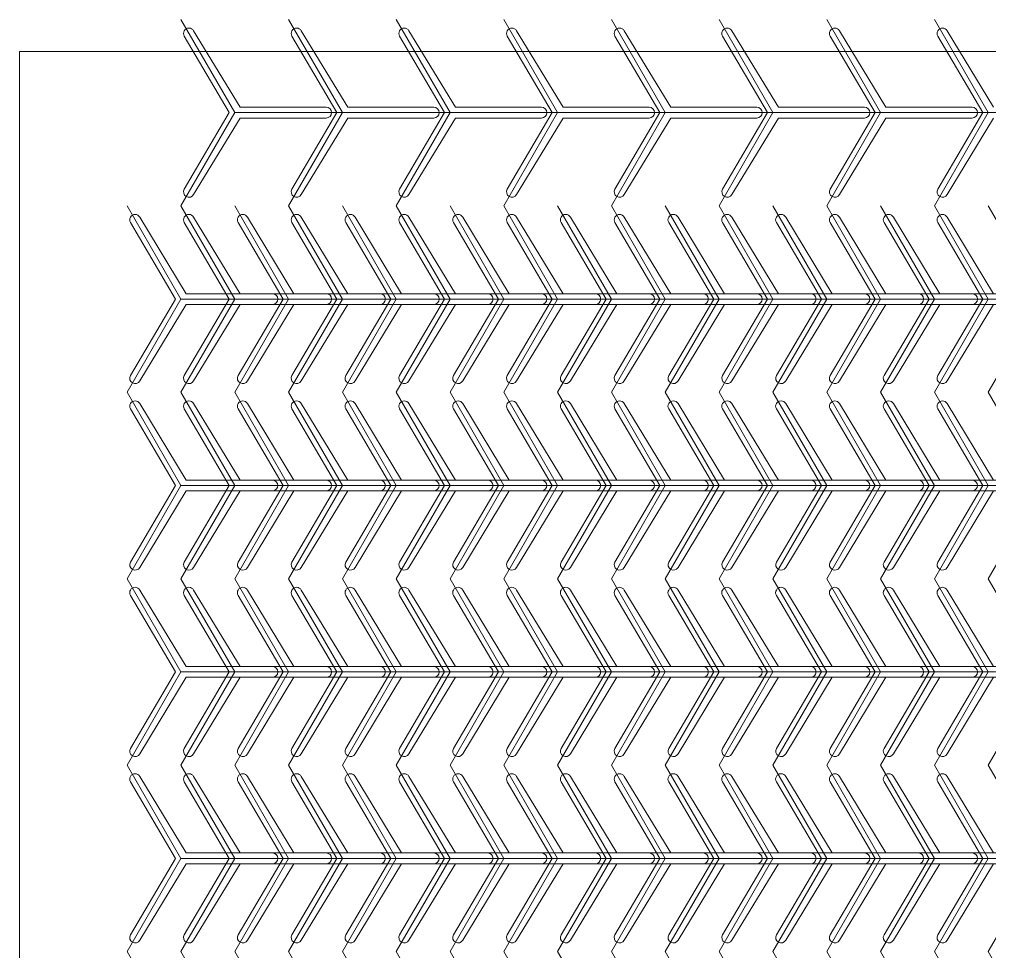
# Model space of a CAD drawing. Header units: metres. Extents: x 0 to 320, y 0 to 183.
# Drawn here: x 0 to 90.1, y 96.6 to 183.2 of the extents above; entities that cross this region are included whole.
import ezdxf

# ---------------------------------------------------------------- set-up
doc = ezdxf.new("R2010")
doc.units = ezdxf.units.M
doc.layers.add('TOP', color=1, linetype='Continuous', lineweight=0)

msp = doc.modelspace()

# ---------------------------------------------------------------- linework, layer by layer
at = {"layer": 'TOP'}
for p, q in [((20, 174.545), (15, 183.205)), ((30, 174.545), (25, 183.205)), ((40, 174.545), (35, 183.205)), ((50, 174.545), (45, 183.205)), ((60, 174.545), (55, 183.205)), ((70, 174.545), (65, 183.205)), ((80, 174.545), (75, 183.205)), ((90, 174.545), (85, 183.205)), ((20.5, 175.045), (16.183, 182.156)), ((30.5, 175.045), (26.183, 182.156)), ((40.5, 175.045), (36.183, 182.156)), ((50.5, 175.045), (46.183, 182.156)), ((60.5, 175.045), (56.183, 182.156)), ((70.5, 175.045), (66.183, 182.156)), ((80.5, 175.045), (76.183, 182.156)), ((90.5, 175.045), (86.183, 182.156)), ((15.317, 181.656), (19.5, 174.545)), ((25.317, 181.656), (29.5, 174.545)), ((35.317, 181.656), (39.5, 174.545)), ((45.317, 181.656), (49.5, 174.545)), ((55.317, 181.656), (59.5, 174.545)), ((65.317, 181.656), (69.5, 174.545)), ((75.317, 181.656), (79.5, 174.545)), ((85.317, 181.656), (89.5, 174.545)), ((0, 0), (0, 180.215)), ((0, 180.215), (177.5, 180.215)), ((28.5, 175.045), (20.5, 175.045)), ((38.5, 175.045), (30.5, 175.045)), ((48.5, 175.045), (40.5, 175.045)), ((58.5, 175.045), (50.5, 175.045)), ((68.5, 175.045), (60.5, 175.045)), ((78.5, 175.045), (70.5, 175.045)), ((88.5, 175.045), (80.5, 175.045)), ((20, 174.545), (15, 165.885)), ((19.5, 174.545), (15.317, 167.434)), ((16.183, 166.934), (20.5, 174.045)), ((20, 174.545), (30, 174.545)), ((20.5, 174.045), (28.5, 174.045)), ((30, 174.545), (25, 165.885)), ((29.5, 174.545), (25.317, 167.434)), ((26.183, 166.934), (30.5, 174.045)), ((30, 174.545), (40, 174.545)), ((30.5, 174.045), (38.5, 174.045)), ((40, 174.545), (35, 165.885)), ((39.5, 174.545), (35.317, 167.434)), ((36.183, 166.934), (40.5, 174.045)), ((40, 174.545), (50, 174.545)), ((40.5, 174.045), (48.5, 174.045)), ((50, 174.545), (45, 165.885)), ((49.5, 174.545), (45.317, 167.434)), ((46.183, 166.934), (50.5, 174.045)), ((50, 174.545), (60, 174.545)), ((50.5, 174.045), (58.5, 174.045)), ((60, 174.545), (55, 165.885)), ((59.5, 174.545), (55.317, 167.434)), ((56.183, 166.934), (60.5, 174.045)), ((60, 174.545), (70, 174.545)), ((60.5, 174.045), (68.5, 174.045)), ((70, 174.545), (65, 165.885)), ((69.5, 174.545), (65.317, 167.434)), ((66.183, 166.934), (70.5, 174.045)), ((70, 174.545), (80, 174.545)), ((70.5, 174.045), (78.5, 174.045)), ((80, 174.545), (75, 165.885)), ((79.5, 174.545), (75.317, 167.434)), ((76.183, 166.934), (80.5, 174.045)), ((80, 174.545), (90, 174.545)), ((80.5, 174.045), (88.5, 174.045)), ((90, 174.545), (85, 165.885)), ((89.5, 174.545), (85.317, 167.434)), ((86.183, 166.934), (90.5, 174.045)), ((90, 174.545), (100, 174.545)), ((15, 157.224), (10, 165.885)), ((20, 157.224), (15, 165.885)), ((25, 157.224), (20, 165.885)), ((30, 157.224), (25, 165.885)), ((35, 157.224), (30, 165.885)), ((40, 157.224), (35, 165.885)), ((45, 157.224), (40, 165.885)), ((50, 157.224), (45, 165.885)), ((55, 157.224), (50, 165.885)), ((60, 157.224), (55, 165.885)), ((65, 157.224), (60, 165.885)), ((70, 157.224), (65, 165.885)), ((75, 157.224), (70, 165.885)), ((80, 157.224), (75, 165.885)), ((85, 157.224), (80, 165.885)), ((90, 157.224), (85, 165.885)), ((95, 157.224), (90, 165.885)), ((10.317, 164.336), (14.5, 157.224)), ((15.5, 157.724), (11.183, 164.836)), ((15.317, 164.336), (19.5, 157.224)), ((20.5, 157.724), (16.183, 164.836)), ((20.317, 164.336), (24.5, 157.224)), ((25.5, 157.724), (21.183, 164.836)), ((25.317, 164.336), (29.5, 157.224)), ((30.5, 157.724), (26.183, 164.836)), ((30.317, 164.336), (34.5, 157.224)), ((35.5, 157.724), (31.183, 164.836)), ((35.317, 164.336), (39.5, 157.224)), ((40.5, 157.724), (36.183, 164.836)), ((40.317, 164.336), (44.5, 157.224)), ((45.5, 157.724), (41.183, 164.836)), ((45.317, 164.336), (49.5, 157.224)), ((50.5, 157.724), (46.183, 164.836)), ((50.317, 164.336), (54.5, 157.224)), ((55.5, 157.724), (51.183, 164.836)), ((55.317, 164.336), (59.5, 157.224)), ((60.5, 157.724), (56.183, 164.836)), ((60.317, 164.336), (64.5, 157.224)), ((65.5, 157.724), (61.183, 164.836)), ((65.317, 164.336), (69.5, 157.224)), ((70.5, 157.724), (66.183, 164.836)), ((70.317, 164.336), (74.5, 157.224)), ((75.5, 157.724), (71.183, 164.836)), ((75.317, 164.336), (79.5, 157.224)), ((80.5, 157.724), (76.183, 164.836)), ((80.317, 164.336), (84.5, 157.224)), ((85.5, 157.724), (81.183, 164.836)), ((85.317, 164.336), (89.5, 157.224)), ((90.5, 157.724), (86.183, 164.836)), ((23.5, 157.724), (15.5, 157.724)), ((28.5, 157.724), (20.5, 157.724)), ((33.5, 157.724), (25.5, 157.724)), ((38.5, 157.724), (30.5, 157.724)), ((43.5, 157.724), (35.5, 157.724)), ((48.5, 157.724), (40.5, 157.724)), ((53.5, 157.724), (45.5, 157.724)), ((58.5, 157.724), (50.5, 157.724)), ((63.5, 157.724), (55.5, 157.724)), ((68.5, 157.724), (60.5, 157.724)), ((73.5, 157.724), (65.5, 157.724)), ((78.5, 157.724), (70.5, 157.724)), ((83.5, 157.724), (75.5, 157.724)), ((88.5, 157.724), (80.5, 157.724)), ((93.5, 157.724), (85.5, 157.724)), ((15, 157.224), (10, 148.564)), ((14.5, 157.224), (10.317, 150.113)), ((20, 157.224), (15, 148.564)), ((15, 157.224), (25, 157.224)), ((19.5, 157.224), (15.317, 150.113)), ((20, 157.224), (30, 157.224)), ((25, 157.224), (20, 148.564)), ((24.5, 157.224), (20.317, 150.113)), ((30, 157.224), (25, 148.564)), ((25, 157.224), (35, 157.224)), ((29.5, 157.224), (25.317, 150.113)), ((30, 157.224), (40, 157.224)), ((35, 157.224), (30, 148.564)), ((34.5, 157.224), (30.317, 150.113)), ((40, 157.224), (35, 148.564)), ((35, 157.224), (45, 157.224)), ((39.5, 157.224), (35.317, 150.113)), ((40, 157.224), (50, 157.224)), ((45, 157.224), (40, 148.564)), ((44.5, 157.224), (40.317, 150.113)), ((50, 157.224), (45, 148.564)), ((45, 157.224), (55, 157.224)), ((49.5, 157.224), (45.317, 150.113)), ((50, 157.224), (60, 157.224)), ((55, 157.224), (50, 148.564)), ((54.5, 157.224), (50.317, 150.113)), ((60, 157.224), (55, 148.564)), ((55, 157.224), (65, 157.224)), ((59.5, 157.224), (55.317, 150.113)), ((60, 157.224), (70, 157.224)), ((65, 157.224), (60, 148.564)), ((64.5, 157.224), (60.317, 150.113)), ((70, 157.224), (65, 148.564)), ((65, 157.224), (75, 157.224)), ((69.5, 157.224), (65.317, 150.113)), ((70, 157.224), (80, 157.224)), ((75, 157.224), (70, 148.564)), ((74.5, 157.224), (70.317, 150.113)), ((80, 157.224), (75, 148.564)), ((75, 157.224), (85, 157.224)), ((79.5, 157.224), (75.317, 150.113)), ((80, 157.224), (90, 157.224)), ((85, 157.224), (80, 148.564)), ((84.5, 157.224), (80.317, 150.113)), ((90, 157.224), (85, 148.564)), ((85, 157.224), (95, 157.224)), ((89.5, 157.224), (85.317, 150.113)), ((90, 157.224), (100, 157.224)), ((95, 157.224), (90, 148.564)), ((11.183, 149.613), (15.5, 156.724)), ((15.5, 156.724), (23.5, 156.724)), ((16.183, 149.613), (20.5, 156.724)), ((20.5, 156.724), (28.5, 156.724)), ((21.183, 149.613), (25.5, 156.724)), ((25.5, 156.724), (33.5, 156.724)), ((26.183, 149.613), (30.5, 156.724)), ((30.5, 156.724), (38.5, 156.724)), ((31.183, 149.613), (35.5, 156.724)), ((35.5, 156.724), (43.5, 156.724)), ((36.183, 149.613), (40.5, 156.724)), ((40.5, 156.724), (48.5, 156.724)), ((41.183, 149.613), (45.5, 156.724)), ((45.5, 156.724), (53.5, 156.724)), ((46.183, 149.613), (50.5, 156.724)), ((50.5, 156.724), (58.5, 156.724)), ((51.183, 149.613), (55.5, 156.724)), ((55.5, 156.724), (63.5, 156.724)), ((56.183, 149.613), (60.5, 156.724)), ((60.5, 156.724), (68.5, 156.724)), ((61.183, 149.613), (65.5, 156.724)), ((65.5, 156.724), (73.5, 156.724)), ((66.183, 149.613), (70.5, 156.724)), ((70.5, 156.724), (78.5, 156.724)), ((71.183, 149.613), (75.5, 156.724)), ((75.5, 156.724), (83.5, 156.724)), ((76.183, 149.613), (80.5, 156.724)), ((80.5, 156.724), (88.5, 156.724)), ((81.183, 149.613), (85.5, 156.724)), ((85.5, 156.724), (93.5, 156.724)), ((86.183, 149.613), (90.5, 156.724)), ((15, 139.904), (10, 148.564)), ((20, 139.904), (15, 148.564)), ((25, 139.904), (20, 148.564)), ((30, 139.904), (25, 148.564)), ((35, 139.904), (30, 148.564)), ((40, 139.904), (35, 148.564)), ((45, 139.904), (40, 148.564)), ((50, 139.904), (45, 148.564)), ((55, 139.904), (50, 148.564)), ((60, 139.904), (55, 148.564)), ((65, 139.904), (60, 148.564)), ((70, 139.904), (65, 148.564)), ((75, 139.904), (70, 148.564)), ((80, 139.904), (75, 148.564)), ((85, 139.904), (80, 148.564)), ((90, 139.904), (85, 148.564)), ((95, 139.904), (90, 148.564)), ((10.317, 147.015), (14.5, 139.904)), ((15.5, 140.404), (11.183, 147.515)), ((15.317, 147.015), (19.5, 139.904)), ((20.5, 140.404), (16.183, 147.515)), ((20.317, 147.015), (24.5, 139.904)), ((25.5, 140.404), (21.183, 147.515)), ((25.317, 147.015), (29.5, 139.904)), ((30.5, 140.404), (26.183, 147.515)), ((30.317, 147.015), (34.5, 139.904)), ((35.5, 140.404), (31.183, 147.515)), ((35.317, 147.015), (39.5, 139.904)), ((40.5, 140.404), (36.183, 147.515)), ((40.317, 147.015), (44.5, 139.904)), ((45.5, 140.404), (41.183, 147.515)), ((45.317, 147.015), (49.5, 139.904)), ((50.5, 140.404), (46.183, 147.515)), ((50.317, 147.015), (54.5, 139.904)), ((55.5, 140.404), (51.183, 147.515)), ((55.317, 147.015), (59.5, 139.904)), ((60.5, 140.404), (56.183, 147.515)), ((60.317, 147.015), (64.5, 139.904)), ((65.5, 140.404), (61.183, 147.515)), ((65.317, 147.015), (69.5, 139.904)), ((70.5, 140.404), (66.183, 147.515)), ((70.317, 147.015), (74.5, 139.904)), ((75.5, 140.404), (71.183, 147.515)), ((75.317, 147.015), (79.5, 139.904)), ((80.5, 140.404), (76.183, 147.515)), ((80.317, 147.015), (84.5, 139.904)), ((85.5, 140.404), (81.183, 147.515)), ((85.317, 147.015), (89.5, 139.904)), ((90.5, 140.404), (86.183, 147.515)), ((15, 139.904), (10, 131.244)), ((14.5, 139.904), (10.317, 132.793)), ((20, 139.904), (15, 131.244)), ((15, 139.904), (25, 139.904)), ((19.5, 139.904), (15.317, 132.793)), ((23.5, 140.404), (15.5, 140.404)), ((20, 139.904), (30, 139.904)), ((25, 139.904), (20, 131.244)), ((24.5, 139.904), (20.317, 132.793)), ((28.5, 140.404), (20.5, 140.404)), ((30, 139.904), (25, 131.244)), ((25, 139.904), (35, 139.904)), ((29.5, 139.904), (25.317, 132.793)), ((33.5, 140.404), (25.5, 140.404)), ((30, 139.904), (40, 139.904)), ((35, 139.904), (30, 131.244)), ((34.5, 139.904), (30.317, 132.793)), ((38.5, 140.404), (30.5, 140.404)), ((40, 139.904), (35, 131.244)), ((35, 139.904), (45, 139.904)), ((39.5, 139.904), (35.317, 132.793)), ((43.5, 140.404), (35.5, 140.404)), ((40, 139.904), (50, 139.904)), ((45, 139.904), (40, 131.244)), ((44.5, 139.904), (40.317, 132.793)), ((48.5, 140.404), (40.5, 140.404)), ((50, 139.904), (45, 131.244)), ((45, 139.904), (55, 139.904)), ((49.5, 139.904), (45.317, 132.793)), ((53.5, 140.404), (45.5, 140.404)), ((50, 139.904), (60, 139.904)), ((55, 139.904), (50, 131.244)), ((54.5, 139.904), (50.317, 132.793)), ((58.5, 140.404), (50.5, 140.404)), ((60, 139.904), (55, 131.244)), ((55, 139.904), (65, 139.904)), ((59.5, 139.904), (55.317, 132.793)), ((63.5, 140.404), (55.5, 140.404)), ((60, 139.904), (70, 139.904)), ((65, 139.904), (60, 131.244)), ((64.5, 139.904), (60.317, 132.793)), ((68.5, 140.404), (60.5, 140.404)), ((70, 139.904), (65, 131.244)), ((65, 139.904), (75, 139.904)), ((69.5, 139.904), (65.317, 132.793)), ((73.5, 140.404), (65.5, 140.404)), ((70, 139.904), (80, 139.904)), ((75, 139.904), (70, 131.244)), ((74.5, 139.904), (70.317, 132.793)), ((78.5, 140.404), (70.5, 140.404)), ((80, 139.904), (75, 131.244)), ((75, 139.904), (85, 139.904)), ((79.5, 139.904), (75.317, 132.793)), ((83.5, 140.404), (75.5, 140.404)), ((80, 139.904), (90, 139.904)), ((85, 139.904), (80, 131.244)), ((84.5, 139.904), (80.317, 132.793)), ((88.5, 140.404), (80.5, 140.404)), ((90, 139.904), (85, 131.244)), ((85, 139.904), (95, 139.904)), ((89.5, 139.904), (85.317, 132.793)), ((93.5, 140.404), (85.5, 140.404)), ((90, 139.904), (100, 139.904)), ((95, 139.904), (90, 131.244)), ((11.183, 132.293), (15.5, 139.404)), ((15.5, 139.404), (23.5, 139.404)), ((16.183, 132.293), (20.5, 139.404)), ((20.5, 139.404), (28.5, 139.404)), ((21.183, 132.293), (25.5, 139.404)), ((25.5, 139.404), (33.5, 139.404)), ((26.183, 132.293), (30.5, 139.404)), ((30.5, 139.404), (38.5, 139.404)), ((31.183, 132.293), (35.5, 139.404)), ((35.5, 139.404), (43.5, 139.404)), ((36.183, 132.293), (40.5, 139.404)), ((40.5, 139.404), (48.5, 139.404)), ((41.183, 132.293), (45.5, 139.404)), ((45.5, 139.404), (53.5, 139.404)), ((46.183, 132.293), (50.5, 139.404)), ((50.5, 139.404), (58.5, 139.404)), ((51.183, 132.293), (55.5, 139.404)), ((55.5, 139.404), (63.5, 139.404)), ((56.183, 132.293), (60.5, 139.404)), ((60.5, 139.404), (68.5, 139.404)), ((61.183, 132.293), (65.5, 139.404)), ((65.5, 139.404), (73.5, 139.404)), ((66.183, 132.293), (70.5, 139.404)), ((70.5, 139.404), (78.5, 139.404)), ((71.183, 132.293), (75.5, 139.404)), ((75.5, 139.404), (83.5, 139.404)), ((76.183, 132.293), (80.5, 139.404)), ((80.5, 139.404), (88.5, 139.404)), ((81.183, 132.293), (85.5, 139.404)), ((85.5, 139.404), (93.5, 139.404)), ((86.183, 132.293), (90.5, 139.404)), ((15, 122.583), (10, 131.244)), ((20, 122.583), (15, 131.244)), ((25, 122.583), (20, 131.244)), ((30, 122.583), (25, 131.244)), ((35, 122.583), (30, 131.244)), ((40, 122.583), (35, 131.244)), ((45, 122.583), (40, 131.244)), ((50, 122.583), (45, 131.244)), ((55, 122.583), (50, 131.244)), ((60, 122.583), (55, 131.244)), ((65, 122.583), (60, 131.244)), ((70, 122.583), (65, 131.244)), ((75, 122.583), (70, 131.244)), ((80, 122.583), (75, 131.244)), ((85, 122.583), (80, 131.244)), ((90, 122.583), (85, 131.244)), ((95, 122.583), (90, 131.244)), ((15.5, 123.083), (11.183, 130.195)), ((20.5, 123.083), (16.183, 130.195)), ((25.5, 123.083), (21.183, 130.195)), ((30.5, 123.083), (26.183, 130.195)), ((35.5, 123.083), (31.183, 130.195)), ((40.5, 123.083), (36.183, 130.195)), ((45.5, 123.083), (41.183, 130.195)), ((50.5, 123.083), (46.183, 130.195)), ((55.5, 123.083), (51.183, 130.195)), ((60.5, 123.083), (56.183, 130.195)), ((65.5, 123.083), (61.183, 130.195)), ((70.5, 123.083), (66.183, 130.195)), ((75.5, 123.083), (71.183, 130.195)), ((80.5, 123.083), (76.183, 130.195)), ((85.5, 123.083), (81.183, 130.195)), ((90.5, 123.083), (86.183, 130.195)), ((10.317, 129.695), (14.5, 122.583)), ((15.317, 129.695), (19.5, 122.583)), ((20.317, 129.695), (24.5, 122.583)), ((25.317, 129.695), (29.5, 122.583)), ((30.317, 129.695), (34.5, 122.583)), ((35.317, 129.695), (39.5, 122.583)), ((40.317, 129.695), (44.5, 122.583)), ((45.317, 129.695), (49.5, 122.583)), ((50.317, 129.695), (54.5, 122.583)), ((55.317, 129.695), (59.5, 122.583)), ((60.317, 129.695), (64.5, 122.583)), ((65.317, 129.695), (69.5, 122.583)), ((70.317, 129.695), (74.5, 122.583)), ((75.317, 129.695), (79.5, 122.583)), ((80.317, 129.695), (84.5, 122.583)), ((85.317, 129.695), (89.5, 122.583)), ((15, 122.583), (10, 113.923)), ((14.5, 122.583), (10.317, 115.472)), ((20, 122.583), (15, 113.923)), ((15, 122.583), (25, 122.583)), ((19.5, 122.583), (15.317, 115.472)), ((23.5, 123.083), (15.5, 123.083)), ((20, 122.583), (30, 122.583)), ((25, 122.583), (20, 113.923)), ((24.5, 122.583), (20.317, 115.472)), ((28.5, 123.083), (20.5, 123.083)), ((30, 122.583), (25, 113.923)), ((25, 122.583), (35, 122.583)), ((29.5, 122.583), (25.317, 115.472)), ((33.5, 123.083), (25.5, 123.083)), ((30, 122.583), (40, 122.583)), ((35, 122.583), (30, 113.923)), ((34.5, 122.583), (30.317, 115.472)), ((38.5, 123.083), (30.5, 123.083)), ((40, 122.583), (35, 113.923)), ((35, 122.583), (45, 122.583)), ((39.5, 122.583), (35.317, 115.472)), ((43.5, 123.083), (35.5, 123.083)), ((40, 122.583), (50, 122.583)), ((45, 122.583), (40, 113.923)), ((44.5, 122.583), (40.317, 115.472)), ((48.5, 123.083), (40.5, 123.083)), ((50, 122.583), (45, 113.923)), ((45, 122.583), (55, 122.583)), ((49.5, 122.583), (45.317, 115.472)), ((53.5, 123.083), (45.5, 123.083)), ((50, 122.583), (60, 122.583)), ((55, 122.583), (50, 113.923)), ((54.5, 122.583), (50.317, 115.472)), ((58.5, 123.083), (50.5, 123.083)), ((60, 122.583), (55, 113.923)), ((55, 122.583), (65, 122.583)), ((59.5, 122.583), (55.317, 115.472)), ((63.5, 123.083), (55.5, 123.083)), ((60, 122.583), (70, 122.583)), ((65, 122.583), (60, 113.923)), ((64.5, 122.583), (60.317, 115.472)), ((68.5, 123.083), (60.5, 123.083)), ((70, 122.583), (65, 113.923)), ((65, 122.583), (75, 122.583)), ((69.5, 122.583), (65.317, 115.472)), ((73.5, 123.083), (65.5, 123.083)), ((70, 122.583), (80, 122.583)), ((75, 122.583), (70, 113.923)), ((74.5, 122.583), (70.317, 115.472)), ((78.5, 123.083), (70.5, 123.083)), ((80, 122.583), (75, 113.923)), ((75, 122.583), (85, 122.583)), ((79.5, 122.583), (75.317, 115.472)), ((83.5, 123.083), (75.5, 123.083)), ((80, 122.583), (90, 122.583)), ((85, 122.583), (80, 113.923)), ((84.5, 122.583), (80.317, 115.472)), ((88.5, 123.083), (80.5, 123.083)), ((90, 122.583), (85, 113.923)), ((85, 122.583), (95, 122.583)), ((89.5, 122.583), (85.317, 115.472)), ((93.5, 123.083), (85.5, 123.083)), ((90, 122.583), (100, 122.583)), ((95, 122.583), (90, 113.923)), ((11.183, 114.972), (15.5, 122.083)), ((15.5, 122.083), (23.5, 122.083)), ((16.183, 114.972), (20.5, 122.083)), ((20.5, 122.083), (28.5, 122.083)), ((21.183, 114.972), (25.5, 122.083)), ((25.5, 122.083), (33.5, 122.083)), ((26.183, 114.972), (30.5, 122.083)), ((30.5, 122.083), (38.5, 122.083)), ((31.183, 114.972), (35.5, 122.083)), ((35.5, 122.083), (43.5, 122.083)), ((36.183, 114.972), (40.5, 122.083)), ((40.5, 122.083), (48.5, 122.083)), ((41.183, 114.972), (45.5, 122.083)), ((45.5, 122.083), (53.5, 122.083)), ((46.183, 114.972), (50.5, 122.083)), ((50.5, 122.083), (58.5, 122.083)), ((51.183, 114.972), (55.5, 122.083)), ((55.5, 122.083), (63.5, 122.083)), ((56.183, 114.972), (60.5, 122.083)), ((60.5, 122.083), (68.5, 122.083)), ((61.183, 114.972), (65.5, 122.083)), ((65.5, 122.083), (73.5, 122.083)), ((66.183, 114.972), (70.5, 122.083)), ((70.5, 122.083), (78.5, 122.083)), ((71.183, 114.972), (75.5, 122.083)), ((75.5, 122.083), (83.5, 122.083)), ((76.183, 114.972), (80.5, 122.083)), ((80.5, 122.083), (88.5, 122.083)), ((81.183, 114.972), (85.5, 122.083)), ((85.5, 122.083), (93.5, 122.083)), ((86.183, 114.972), (90.5, 122.083)), ((15, 105.263), (10, 113.923)), ((20, 105.263), (15, 113.923)), ((25, 105.263), (20, 113.923)), ((30, 105.263), (25, 113.923)), ((35, 105.263), (30, 113.923)), ((40, 105.263), (35, 113.923)), ((45, 105.263), (40, 113.923)), ((50, 105.263), (45, 113.923)), ((55, 105.263), (50, 113.923)), ((60, 105.263), (55, 113.923)), ((65, 105.263), (60, 113.923)), ((70, 105.263), (65, 113.923)), ((75, 105.263), (70, 113.923)), ((80, 105.263), (75, 113.923)), ((85, 105.263), (80, 113.923)), ((90, 105.263), (85, 113.923)), ((95, 105.263), (90, 113.923)), ((15.5, 105.763), (11.183, 112.874)), ((20.5, 105.763), (16.183, 112.874)), ((25.5, 105.763), (21.183, 112.874)), ((30.5, 105.763), (26.183, 112.874)), ((35.5, 105.763), (31.183, 112.874)), ((40.5, 105.763), (36.183, 112.874)), ((45.5, 105.763), (41.183, 112.874)), ((50.5, 105.763), (46.183, 112.874)), ((55.5, 105.763), (51.183, 112.874)), ((60.5, 105.763), (56.183, 112.874)), ((65.5, 105.763), (61.183, 112.874)), ((70.5, 105.763), (66.183, 112.874)), ((75.5, 105.763), (71.183, 112.874)), ((80.5, 105.763), (76.183, 112.874)), ((85.5, 105.763), (81.183, 112.874)), ((90.5, 105.763), (86.183, 112.874)), ((10.317, 112.374), (14.5, 105.263)), ((15.317, 112.374), (19.5, 105.263)), ((20.317, 112.374), (24.5, 105.263)), ((25.317, 112.374), (29.5, 105.263)), ((30.317, 112.374), (34.5, 105.263)), ((35.317, 112.374), (39.5, 105.263)), ((40.317, 112.374), (44.5, 105.263)), ((45.317, 112.374), (49.5, 105.263)), ((50.317, 112.374), (54.5, 105.263)), ((55.317, 112.374), (59.5, 105.263)), ((60.317, 112.374), (64.5, 105.263)), ((65.317, 112.374), (69.5, 105.263)), ((70.317, 112.374), (74.5, 105.263)), ((75.317, 112.374), (79.5, 105.263)), ((80.317, 112.374), (84.5, 105.263)), ((85.317, 112.374), (89.5, 105.263)), ((23.5, 105.763), (15.5, 105.763)), ((28.5, 105.763), (20.5, 105.763)), ((33.5, 105.763), (25.5, 105.763)), ((38.5, 105.763), (30.5, 105.763)), ((43.5, 105.763), (35.5, 105.763)), ((48.5, 105.763), (40.5, 105.763)), ((53.5, 105.763), (45.5, 105.763)), ((58.5, 105.763), (50.5, 105.763)), ((63.5, 105.763), (55.5, 105.763)), ((68.5, 105.763), (60.5, 105.763)), ((73.5, 105.763), (65.5, 105.763)), ((78.5, 105.763), (70.5, 105.763)), ((83.5, 105.763), (75.5, 105.763)), ((88.5, 105.763), (80.5, 105.763)), ((93.5, 105.763), (85.5, 105.763)), ((15, 105.263), (10, 96.603)), ((14.5, 105.263), (10.317, 98.152)), ((11.183, 97.652), (15.5, 104.763)), ((20, 105.263), (15, 96.603)), ((15, 105.263), (25, 105.263)), ((19.5, 105.263), (15.317, 98.152)), ((15.5, 104.763), (23.5, 104.763)), ((16.183, 97.652), (20.5, 104.763)), ((20, 105.263), (30, 105.263)), ((25, 105.263), (20, 96.603)), ((24.5, 105.263), (20.317, 98.152)), ((20.5, 104.763), (28.5, 104.763)), ((21.183, 97.652), (25.5, 104.763)), ((30, 105.263), (25, 96.603)), ((25, 105.263), (35, 105.263)), ((29.5, 105.263), (25.317, 98.152)), ((25.5, 104.763), (33.5, 104.763)), ((26.183, 97.652), (30.5, 104.763)), ((30, 105.263), (40, 105.263)), ((35, 105.263), (30, 96.603)), ((34.5, 105.263), (30.317, 98.152)), ((30.5, 104.763), (38.5, 104.763)), ((31.183, 97.652), (35.5, 104.763)), ((40, 105.263), (35, 96.603)), ((35, 105.263), (45, 105.263)), ((39.5, 105.263), (35.317, 98.152)), ((35.5, 104.763), (43.5, 104.763)), ((36.183, 97.652), (40.5, 104.763)), ((40, 105.263), (50, 105.263)), ((45, 105.263), (40, 96.603)), ((44.5, 105.263), (40.317, 98.152)), ((40.5, 104.763), (48.5, 104.763)), ((41.183, 97.652), (45.5, 104.763)), ((50, 105.263), (45, 96.603)), ((45, 105.263), (55, 105.263)), ((49.5, 105.263), (45.317, 98.152)), ((45.5, 104.763), (53.5, 104.763)), ((46.183, 97.652), (50.5, 104.763)), ((50, 105.263), (60, 105.263)), ((55, 105.263), (50, 96.603)), ((54.5, 105.263), (50.317, 98.152)), ((50.5, 104.763), (58.5, 104.763)), ((51.183, 97.652), (55.5, 104.763)), ((60, 105.263), (55, 96.603)), ((55, 105.263), (65, 105.263)), ((59.5, 105.263), (55.317, 98.152)), ((55.5, 104.763), (63.5, 104.763)), ((56.183, 97.652), (60.5, 104.763)), ((60, 105.263), (70, 105.263)), ((65, 105.263), (60, 96.603)), ((64.5, 105.263), (60.317, 98.152)), ((60.5, 104.763), (68.5, 104.763)), ((61.183, 97.652), (65.5, 104.763)), ((70, 105.263), (65, 96.603)), ((65, 105.263), (75, 105.263)), ((69.5, 105.263), (65.317, 98.152)), ((65.5, 104.763), (73.5, 104.763)), ((66.183, 97.652), (70.5, 104.763)), ((70, 105.263), (80, 105.263)), ((75, 105.263), (70, 96.603)), ((74.5, 105.263), (70.317, 98.152)), ((70.5, 104.763), (78.5, 104.763)), ((71.183, 97.652), (75.5, 104.763)), ((80, 105.263), (75, 96.603)), ((75, 105.263), (85, 105.263)), ((79.5, 105.263), (75.317, 98.152)), ((75.5, 104.763), (83.5, 104.763)), ((76.183, 97.652), (80.5, 104.763)), ((80, 105.263), (90, 105.263)), ((85, 105.263), (80, 96.603)), ((84.5, 105.263), (80.317, 98.152)), ((80.5, 104.763), (88.5, 104.763)), ((81.183, 97.652), (85.5, 104.763)), ((90, 105.263), (85, 96.603)), ((85, 105.263), (95, 105.263)), ((89.5, 105.263), (85.317, 98.152)), ((85.5, 104.763), (93.5, 104.763)), ((86.183, 97.652), (90.5, 104.763)), ((90, 105.263), (100, 105.263)), ((95, 105.263), (90, 96.603)), ((15, 87.942), (10, 96.603)), ((20, 87.942), (15, 96.603)), ((25, 87.942), (20, 96.603)), ((30, 87.942), (25, 96.603)), ((35, 87.942), (30, 96.603)), ((40, 87.942), (35, 96.603)), ((45, 87.942), (40, 96.603)), ((50, 87.942), (45, 96.603)), ((55, 87.942), (50, 96.603)), ((60, 87.942), (55, 96.603)), ((65, 87.942), (60, 96.603)), ((70, 87.942), (65, 96.603)), ((75, 87.942), (70, 96.603)), ((80, 87.942), (75, 96.603)), ((85, 87.942), (80, 96.603)), ((90, 87.942), (85, 96.603)), ((95, 87.942), (90, 96.603))]:
    msp.add_line(p, q, dxfattribs=at)
for centre, start, end in [((15.75, 181.906), 30, 210), ((25.75, 181.906), 30, 210), ((35.75, 181.906), 30, 210), ((45.75, 181.906), 30, 210), ((55.75, 181.906), 30, 210), ((65.75, 181.906), 30, 210), ((75.75, 181.906), 30, 210), ((85.75, 181.906), 30, 210), ((28.5, 174.545), -90, 90), ((38.5, 174.545), -90, 90), ((48.5, 174.545), -90, 90), ((58.5, 174.545), -90, 90), ((68.5, 174.545), -90, 90), ((78.5, 174.545), -90, 90), ((88.5, 174.545), -90, 90), ((15.75, 167.184), 150, 330), ((25.75, 167.184), 150, 330), ((35.75, 167.184), 150, 330), ((45.75, 167.184), 150, 330), ((55.75, 167.184), 150, 330), ((65.75, 167.184), 150, 330), ((75.75, 167.184), 150, 330), ((85.75, 167.184), 150, 330), ((10.75, 164.586), 30, 210), ((15.75, 164.586), 30, 210), ((20.75, 164.586), 30, 210), ((25.75, 164.586), 30, 210), ((30.75, 164.586), 30, 210), ((35.75, 164.586), 30, 210), ((40.75, 164.586), 30, 210), ((45.75, 164.586), 30, 210), ((50.75, 164.586), 30, 210), ((55.75, 164.586), 30, 210), ((60.75, 164.586), 30, 210), ((65.75, 164.586), 30, 210), ((70.75, 164.586), 30, 210), ((75.75, 164.586), 30, 210), ((80.75, 164.586), 30, 210), ((85.75, 164.586), 30, 210), ((23.5, 157.224), -90, 90), ((28.5, 157.224), -90, 90), ((33.5, 157.224), -90, 90), ((38.5, 157.224), -90, 90), ((43.5, 157.224), -90, 90), ((48.5, 157.224), -90, 90), ((53.5, 157.224), -90, 90), ((58.5, 157.224), -90, 90), ((63.5, 157.224), -90, 90), ((68.5, 157.224), -90, 90), ((73.5, 157.224), -90, 90), ((78.5, 157.224), -90, 90), ((83.5, 157.224), -90, 90), ((88.5, 157.224), -90, 90), ((10.75, 149.863), 150, 330), ((15.75, 149.863), 150, 330), ((20.75, 149.863), 150, 330), ((25.75, 149.863), 150, 330), ((30.75, 149.863), 150, 330), ((35.75, 149.863), 150, 330), ((40.75, 149.863), 150, 330), ((45.75, 149.863), 150, 330), ((50.75, 149.863), 150, 330), ((55.75, 149.863), 150, 330), ((60.75, 149.863), 150, 330), ((65.75, 149.863), 150, 330), ((70.75, 149.863), 150, 330), ((75.75, 149.863), 150, 330), ((80.75, 149.863), 150, 330), ((85.75, 149.863), 150, 330), ((10.75, 147.265), 30, 210), ((15.75, 147.265), 30, 210), ((20.75, 147.265), 30, 210), ((25.75, 147.265), 30, 210), ((30.75, 147.265), 30, 210), ((35.75, 147.265), 30, 210), ((40.75, 147.265), 30, 210), ((45.75, 147.265), 30, 210), ((50.75, 147.265), 30, 210), ((55.75, 147.265), 30, 210), ((60.75, 147.265), 30, 210), ((65.75, 147.265), 30, 210), ((70.75, 147.265), 30, 210), ((75.75, 147.265), 30, 210), ((80.75, 147.265), 30, 210), ((85.75, 147.265), 30, 210), ((23.5, 139.904), -90, 90), ((28.5, 139.904), -90, 90), ((33.5, 139.904), -90, 90), ((38.5, 139.904), -90, 90), ((43.5, 139.904), -90, 90), ((48.5, 139.904), -90, 90), ((53.5, 139.904), -90, 90), ((58.5, 139.904), -90, 90), ((63.5, 139.904), -90, 90), ((68.5, 139.904), -90, 90), ((73.5, 139.904), -90, 90), ((78.5, 139.904), -90, 90), ((83.5, 139.904), -90, 90), ((88.5, 139.904), -90, 90), ((10.75, 132.543), 150, 330), ((15.75, 132.543), 150, 330), ((20.75, 132.543), 150, 330), ((25.75, 132.543), 150, 330), ((30.75, 132.543), 150, 330), ((35.75, 132.543), 150, 330), ((40.75, 132.543), 150, 330), ((45.75, 132.543), 150, 330), ((50.75, 132.543), 150, 330), ((55.75, 132.543), 150, 330), ((60.75, 132.543), 150, 330), ((65.75, 132.543), 150, 330), ((70.75, 132.543), 150, 330), ((75.75, 132.543), 150, 330), ((80.75, 132.543), 150, 330), ((85.75, 132.543), 150, 330), ((10.75, 129.945), 30, 210), ((15.75, 129.945), 30, 210), ((20.75, 129.945), 30, 210), ((25.75, 129.945), 30, 210), ((30.75, 129.945), 30, 210), ((35.75, 129.945), 30, 210), ((40.75, 129.945), 30, 210), ((45.75, 129.945), 30, 210), ((50.75, 129.945), 30, 210), ((55.75, 129.945), 30, 210), ((60.75, 129.945), 30, 210), ((65.75, 129.945), 30, 210), ((70.75, 129.945), 30, 210), ((75.75, 129.945), 30, 210), ((80.75, 129.945), 30, 210), ((85.75, 129.945), 30, 210), ((23.5, 122.583), -90, 90), ((28.5, 122.583), -90, 90), ((33.5, 122.583), -90, 90), ((38.5, 122.583), -90, 90), ((43.5, 122.583), -90, 90), ((48.5, 122.583), -90, 90), ((53.5, 122.583), -90, 90), ((58.5, 122.583), -90, 90), ((63.5, 122.583), -90, 90), ((68.5, 122.583), -90, 90), ((73.5, 122.583), -90, 90), ((78.5, 122.583), -90, 90), ((83.5, 122.583), -90, 90), ((88.5, 122.583), -90, 90), ((10.75, 115.222), 150, 330), ((15.75, 115.222), 150, 330), ((20.75, 115.222), 150, 330), ((25.75, 115.222), 150, 330), ((30.75, 115.222), 150, 330), ((35.75, 115.222), 150, 330), ((40.75, 115.222), 150, 330), ((45.75, 115.222), 150, 330), ((50.75, 115.222), 150, 330), ((55.75, 115.222), 150, 330), ((60.75, 115.222), 150, 330), ((65.75, 115.222), 150, 330), ((70.75, 115.222), 150, 330), ((75.75, 115.222), 150, 330), ((80.75, 115.222), 150, 330), ((85.75, 115.222), 150, 330), ((10.75, 112.624), 30, 210), ((15.75, 112.624), 30, 210), ((20.75, 112.624), 30, 210), ((25.75, 112.624), 30, 210), ((30.75, 112.624), 30, 210), ((35.75, 112.624), 30, 210), ((40.75, 112.624), 30, 210), ((45.75, 112.624), 30, 210), ((50.75, 112.624), 30, 210), ((55.75, 112.624), 30, 210), ((60.75, 112.624), 30, 210), ((65.75, 112.624), 30, 210), ((70.75, 112.624), 30, 210), ((75.75, 112.624), 30, 210), ((80.75, 112.624), 30, 210), ((85.75, 112.624), 30, 210), ((23.5, 105.263), -90, 90), ((28.5, 105.263), -90, 90), ((33.5, 105.263), -90, 90), ((38.5, 105.263), -90, 90), ((43.5, 105.263), -90, 90), ((48.5, 105.263), -90, 90), ((53.5, 105.263), -90, 90), ((58.5, 105.263), -90, 90), ((63.5, 105.263), -90, 90), ((68.5, 105.263), -90, 90), ((73.5, 105.263), -90, 90), ((78.5, 105.263), -90, 90), ((83.5, 105.263), -90, 90), ((88.5, 105.263), -90, 90), ((10.75, 97.902), 150, 330), ((15.75, 97.902), 150, 330), ((20.75, 97.902), 150, 330), ((25.75, 97.902), 150, 330), ((30.75, 97.902), 150, 330), ((35.75, 97.902), 150, 330), ((40.75, 97.902), 150, 330), ((45.75, 97.902), 150, 330), ((50.75, 97.902), 150, 330), ((55.75, 97.902), 150, 330), ((60.75, 97.902), 150, 330), ((65.75, 97.902), 150, 330), ((70.75, 97.902), 150, 330), ((75.75, 97.902), 150, 330), ((80.75, 97.902), 150, 330), ((85.75, 97.902), 150, 330)]:
    msp.add_arc(centre, 0.5, start, end, dxfattribs=at)

doc.saveas('drawing.dxf')
